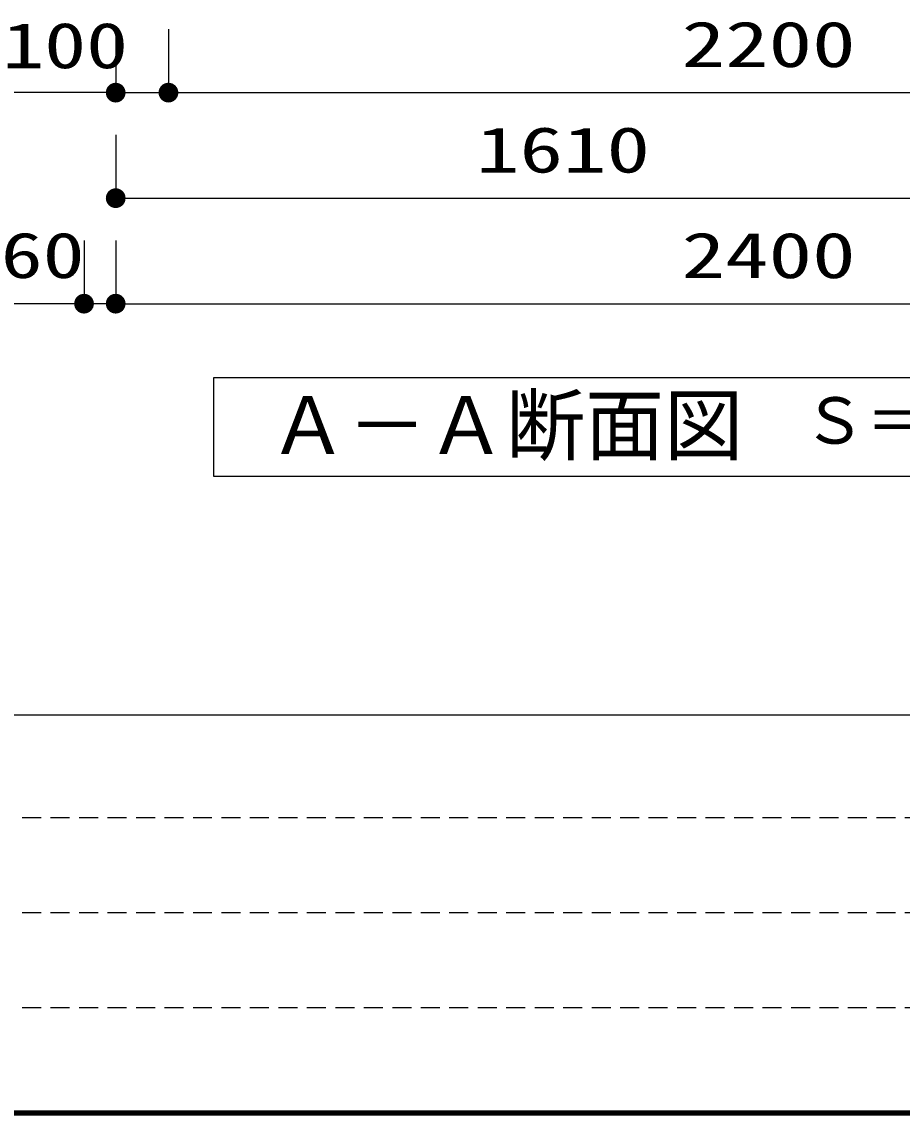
# Model space of a CAD drawing. Units: millimetres, scale not verified. Extents: x -9773 to 7545, y -7063 to 5014.
# Drawn here: x -6978 to -5308, y -6570 to -4498 of the extents above; entities that cross this region are included whole.
import ezdxf
from ezdxf.enums import TextEntityAlignment as Align

# ---------------------------------------------------------------- set-up
doc = ezdxf.new("R2010")
doc.units = ezdxf.units.MM
doc.header["$LTSCALE"] = 30
doc.linetypes.add('DASHED1', pattern=[1.8, 1.2, -0.6])
for name, color, linetype, lineweight in [('0-1_KIKI', 3, 'Continuous', 25), ('0-5_MOJI', 7, 'Continuous', 25), ('0-6_SUNPO', 7, 'Continuous', 25)]:
    doc.layers.add(name, color=color, linetype=linetype, lineweight=lineweight)
doc.styles.add('MS Gothic', font='')
doc.styles.add('ＭＳ ゴシック', font='')
doc.styles.get('MS Gothic').set_extended_font_data('MS Gothic')
doc.styles.get('ＭＳ ゴシック').set_extended_font_data('MS Gothic')

msp = doc.modelspace()

# ---------------------------------------------------------------- linework, layer by layer
at = {"layer": '0-1_KIKI'}
msp.add_lwpolyline([(-4585.06, -5359.55), (-4585.06, -5173.24), (-6614.39, -5173.24), (-6614.39, -5359.55)], close=True, dxfattribs=at)
at = {"layer": '0-5_MOJI', "color": 4}
for p, q in [((-6799.73, -4512.47), (-6799.73, -4632.47)), ((-6699.73, -4512.47), (-6699.73, -4632.47)), ((-6699.73, -4512.47), (-6699.73, -4632.47)), ((-6799.73, -4632.47), (-7037.28, -4632.47)), ((-6799.73, -4632.47), (-6699.73, -4632.47)), ((-6699.73, -4632.47), (-4499.73, -4632.47)), ((-6799.73, -4712.47), (-6799.73, -4832.47)), ((-6799.73, -4832.47), (-5189.73, -4832.47)), ((-6859.73, -4912.47), (-6859.73, -5032.47)), ((-6799.73, -4912.47), (-6799.73, -5032.47)), ((-6799.73, -4912.47), (-6799.73, -5032.47)), ((-6859.73, -5032.47), (-7047.05, -5032.47)), ((-6799.73, -5032.47), (-6859.73, -5032.47)), ((-6799.73, -5032.47), (-4399.73, -5032.47))]:
    msp.add_line(p, q, dxfattribs=at)
at = {"layer": '0-5_MOJI'}
for points in [[(-6812.98, -4619.21), (-6799.73, -4632.47), (-6815.32, -4622.05)], [(-6810.14, -4616.88), (-6799.73, -4632.47), (-6812.98, -4619.21)], [(-6806.9, -4615.15), (-6799.73, -4632.47), (-6810.14, -4616.88)], [(-6803.38, -4614.08), (-6799.73, -4632.47), (-6806.9, -4615.15)], [(-6799.73, -4613.72), (-6799.73, -4632.47), (-6803.38, -4614.08)], [(-6796.07, -4614.08), (-6799.73, -4632.47), (-6799.73, -4613.72)], [(-6792.55, -4615.15), (-6799.73, -4632.47), (-6796.07, -4614.08)], [(-6789.31, -4616.88), (-6799.73, -4632.47), (-6792.55, -4615.15)], [(-6786.47, -4619.21), (-6799.73, -4632.47), (-6789.31, -4616.88)], [(-6784.14, -4622.05), (-6799.73, -4632.47), (-6786.47, -4619.21)], [(-6712.98, -4619.21), (-6699.73, -4632.47), (-6715.32, -4622.05)], [(-6712.98, -4619.21), (-6699.73, -4632.47), (-6715.32, -4622.05)], [(-6710.14, -4616.88), (-6699.73, -4632.47), (-6712.98, -4619.21)], [(-6710.14, -4616.88), (-6699.73, -4632.47), (-6712.98, -4619.21)], [(-6706.9, -4615.15), (-6699.73, -4632.47), (-6710.14, -4616.88)], [(-6706.9, -4615.15), (-6699.73, -4632.47), (-6710.14, -4616.88)], [(-6703.38, -4614.08), (-6699.73, -4632.47), (-6706.9, -4615.15)], [(-6703.38, -4614.08), (-6699.73, -4632.47), (-6706.9, -4615.15)], [(-6699.73, -4613.72), (-6699.73, -4632.47), (-6703.38, -4614.08)], [(-6699.73, -4613.72), (-6699.73, -4632.47), (-6703.38, -4614.08)], [(-6696.07, -4614.08), (-6699.73, -4632.47), (-6699.73, -4613.72)], [(-6696.07, -4614.08), (-6699.73, -4632.47), (-6699.73, -4613.72)], [(-6692.55, -4615.15), (-6699.73, -4632.47), (-6696.07, -4614.08)], [(-6692.55, -4615.15), (-6699.73, -4632.47), (-6696.07, -4614.08)], [(-6689.31, -4616.88), (-6699.73, -4632.47), (-6692.55, -4615.15)], [(-6689.31, -4616.88), (-6699.73, -4632.47), (-6692.55, -4615.15)], [(-6686.47, -4619.21), (-6699.73, -4632.47), (-6689.31, -4616.88)], [(-6686.47, -4619.21), (-6699.73, -4632.47), (-6689.31, -4616.88)], [(-6684.14, -4622.05), (-6699.73, -4632.47), (-6686.47, -4619.21)], [(-6684.14, -4622.05), (-6699.73, -4632.47), (-6686.47, -4619.21)], [(-6818.11, -4628.81), (-6799.73, -4632.47), (-6818.48, -4632.47)], [(-6818.48, -4632.47), (-6799.73, -4632.47), (-6818.11, -4636.13)], [(-6817.05, -4625.29), (-6799.73, -4632.47), (-6818.11, -4628.81)], [(-6818.11, -4636.13), (-6799.73, -4632.47), (-6817.05, -4639.65)], [(-6815.32, -4622.05), (-6799.73, -4632.47), (-6817.05, -4625.29)], [(-6817.05, -4639.65), (-6799.73, -4632.47), (-6815.32, -4642.89)], [(-6815.32, -4642.89), (-6799.73, -4632.47), (-6812.98, -4645.73)], [(-6812.98, -4645.73), (-6799.73, -4632.47), (-6810.14, -4648.06)], [(-6810.14, -4648.06), (-6799.73, -4632.47), (-6806.9, -4649.79)], [(-6806.9, -4649.79), (-6799.73, -4632.47), (-6803.38, -4650.86)], [(-6803.38, -4650.86), (-6799.73, -4632.47), (-6799.73, -4651.22)], [(-6782.4, -4625.29), (-6799.73, -4632.47), (-6784.14, -4622.05)], [(-6781.34, -4628.81), (-6799.73, -4632.47), (-6782.4, -4625.29)], [(-6780.98, -4632.47), (-6799.73, -4632.47), (-6781.34, -4628.81)], [(-6799.73, -4651.22), (-6799.73, -4632.47), (-6796.07, -4650.86)], [(-6796.07, -4650.86), (-6799.73, -4632.47), (-6792.55, -4649.79)], [(-6792.55, -4649.79), (-6799.73, -4632.47), (-6789.31, -4648.06)], [(-6789.31, -4648.06), (-6799.73, -4632.47), (-6786.47, -4645.73)], [(-6786.47, -4645.73), (-6799.73, -4632.47), (-6784.14, -4642.89)], [(-6784.14, -4642.89), (-6799.73, -4632.47), (-6782.4, -4639.65)], [(-6782.4, -4639.65), (-6799.73, -4632.47), (-6781.34, -4636.13)], [(-6781.34, -4636.13), (-6799.73, -4632.47), (-6780.98, -4632.47)], [(-6718.11, -4628.81), (-6699.73, -4632.47), (-6718.48, -4632.47)], [(-6718.11, -4628.81), (-6699.73, -4632.47), (-6718.48, -4632.47)], [(-6718.48, -4632.47), (-6699.73, -4632.47), (-6718.11, -4636.13)], [(-6718.48, -4632.47), (-6699.73, -4632.47), (-6718.11, -4636.13)], [(-6717.05, -4625.29), (-6699.73, -4632.47), (-6718.11, -4628.81)], [(-6717.05, -4625.29), (-6699.73, -4632.47), (-6718.11, -4628.81)], [(-6718.11, -4636.13), (-6699.73, -4632.47), (-6717.05, -4639.65)], [(-6718.11, -4636.13), (-6699.73, -4632.47), (-6717.05, -4639.65)], [(-6715.32, -4622.05), (-6699.73, -4632.47), (-6717.05, -4625.29)], [(-6715.32, -4622.05), (-6699.73, -4632.47), (-6717.05, -4625.29)], [(-6717.05, -4639.65), (-6699.73, -4632.47), (-6715.32, -4642.89)], [(-6717.05, -4639.65), (-6699.73, -4632.47), (-6715.32, -4642.89)], [(-6715.32, -4642.89), (-6699.73, -4632.47), (-6712.98, -4645.73)], [(-6715.32, -4642.89), (-6699.73, -4632.47), (-6712.98, -4645.73)], [(-6712.98, -4645.73), (-6699.73, -4632.47), (-6710.14, -4648.06)], [(-6712.98, -4645.73), (-6699.73, -4632.47), (-6710.14, -4648.06)], [(-6710.14, -4648.06), (-6699.73, -4632.47), (-6706.9, -4649.79)], [(-6710.14, -4648.06), (-6699.73, -4632.47), (-6706.9, -4649.79)], [(-6706.9, -4649.79), (-6699.73, -4632.47), (-6703.38, -4650.86)], [(-6706.9, -4649.79), (-6699.73, -4632.47), (-6703.38, -4650.86)], [(-6703.38, -4650.86), (-6699.73, -4632.47), (-6699.73, -4651.22)], [(-6703.38, -4650.86), (-6699.73, -4632.47), (-6699.73, -4651.22)], [(-6682.4, -4625.29), (-6699.73, -4632.47), (-6684.14, -4622.05)], [(-6682.4, -4625.29), (-6699.73, -4632.47), (-6684.14, -4622.05)], [(-6681.34, -4628.81), (-6699.73, -4632.47), (-6682.4, -4625.29)], [(-6681.34, -4628.81), (-6699.73, -4632.47), (-6682.4, -4625.29)], [(-6680.98, -4632.47), (-6699.73, -4632.47), (-6681.34, -4628.81)], [(-6680.98, -4632.47), (-6699.73, -4632.47), (-6681.34, -4628.81)], [(-6699.73, -4651.22), (-6699.73, -4632.47), (-6696.07, -4650.86)], [(-6696.07, -4650.86), (-6699.73, -4632.47), (-6692.55, -4649.79)], [(-6692.55, -4649.79), (-6699.73, -4632.47), (-6689.31, -4648.06)], [(-6689.31, -4648.06), (-6699.73, -4632.47), (-6686.47, -4645.73)], [(-6686.47, -4645.73), (-6699.73, -4632.47), (-6684.14, -4642.89)], [(-6684.14, -4642.89), (-6699.73, -4632.47), (-6682.4, -4639.65)], [(-6682.4, -4639.65), (-6699.73, -4632.47), (-6681.34, -4636.13)], [(-6681.34, -4636.13), (-6699.73, -4632.47), (-6680.98, -4632.47)], [(-6699.73, -4651.22), (-6699.73, -4632.47), (-6696.07, -4650.86)], [(-6696.07, -4650.86), (-6699.73, -4632.47), (-6692.55, -4649.79)], [(-6692.55, -4649.79), (-6699.73, -4632.47), (-6689.31, -4648.06)], [(-6689.31, -4648.06), (-6699.73, -4632.47), (-6686.47, -4645.73)], [(-6686.47, -4645.73), (-6699.73, -4632.47), (-6684.14, -4642.89)], [(-6684.14, -4642.89), (-6699.73, -4632.47), (-6682.4, -4639.65)], [(-6682.4, -4639.65), (-6699.73, -4632.47), (-6681.34, -4636.13)], [(-6681.34, -4636.13), (-6699.73, -4632.47), (-6680.98, -4632.47)], [(-6817.05, -4825.29), (-6799.73, -4832.47), (-6818.11, -4828.81)], [(-6815.32, -4822.05), (-6799.73, -4832.47), (-6817.05, -4825.29)], [(-6812.98, -4819.21), (-6799.73, -4832.47), (-6815.32, -4822.05)], [(-6810.14, -4816.88), (-6799.73, -4832.47), (-6812.98, -4819.21)], [(-6806.9, -4815.15), (-6799.73, -4832.47), (-6810.14, -4816.88)], [(-6803.38, -4814.08), (-6799.73, -4832.47), (-6806.9, -4815.15)], [(-6799.73, -4813.72), (-6799.73, -4832.47), (-6803.38, -4814.08)], [(-6796.07, -4814.08), (-6799.73, -4832.47), (-6799.73, -4813.72)], [(-6792.55, -4815.15), (-6799.73, -4832.47), (-6796.07, -4814.08)], [(-6789.31, -4816.88), (-6799.73, -4832.47), (-6792.55, -4815.15)], [(-6786.47, -4819.21), (-6799.73, -4832.47), (-6789.31, -4816.88)], [(-6784.14, -4822.05), (-6799.73, -4832.47), (-6786.47, -4819.21)], [(-6782.4, -4825.29), (-6799.73, -4832.47), (-6784.14, -4822.05)], [(-6781.34, -4828.81), (-6799.73, -4832.47), (-6782.4, -4825.29)], [(-6818.11, -4828.81), (-6799.73, -4832.47), (-6818.48, -4832.47)], [(-6818.48, -4832.47), (-6799.73, -4832.47), (-6818.11, -4836.13)], [(-6818.11, -4836.13), (-6799.73, -4832.47), (-6817.05, -4839.65)], [(-6817.05, -4839.65), (-6799.73, -4832.47), (-6815.32, -4842.89)], [(-6815.32, -4842.89), (-6799.73, -4832.47), (-6812.98, -4845.73)], [(-6812.98, -4845.73), (-6799.73, -4832.47), (-6810.14, -4848.06)], [(-6810.14, -4848.06), (-6799.73, -4832.47), (-6806.9, -4849.79)], [(-6806.9, -4849.79), (-6799.73, -4832.47), (-6803.38, -4850.86)], [(-6803.38, -4850.86), (-6799.73, -4832.47), (-6799.73, -4851.22)], [(-6780.98, -4832.47), (-6799.73, -4832.47), (-6781.34, -4828.81)], [(-6799.73, -4851.22), (-6799.73, -4832.47), (-6796.07, -4850.86)], [(-6796.07, -4850.86), (-6799.73, -4832.47), (-6792.55, -4849.79)], [(-6792.55, -4849.79), (-6799.73, -4832.47), (-6789.31, -4848.06)], [(-6789.31, -4848.06), (-6799.73, -4832.47), (-6786.47, -4845.73)], [(-6786.47, -4845.73), (-6799.73, -4832.47), (-6784.14, -4842.89)], [(-6784.14, -4842.89), (-6799.73, -4832.47), (-6782.4, -4839.65)], [(-6782.4, -4839.65), (-6799.73, -4832.47), (-6781.34, -4836.13)], [(-6781.34, -4836.13), (-6799.73, -4832.47), (-6780.98, -4832.47)], [(-6863.38, -5014.08), (-6859.73, -5032.47), (-6866.9, -5015.15)], [(-6859.73, -5013.72), (-6859.73, -5032.47), (-6863.38, -5014.08)], [(-6856.07, -5014.08), (-6859.73, -5032.47), (-6859.73, -5013.72)], [(-6852.55, -5015.15), (-6859.73, -5032.47), (-6856.07, -5014.08)], [(-6803.38, -5014.08), (-6799.73, -5032.47), (-6806.9, -5015.15)], [(-6803.38, -5014.08), (-6799.73, -5032.47), (-6806.9, -5015.15)], [(-6799.73, -5013.72), (-6799.73, -5032.47), (-6803.38, -5014.08)], [(-6799.73, -5013.72), (-6799.73, -5032.47), (-6803.38, -5014.08)], [(-6796.07, -5014.08), (-6799.73, -5032.47), (-6799.73, -5013.72)], [(-6796.07, -5014.08), (-6799.73, -5032.47), (-6799.73, -5013.72)], [(-6792.55, -5015.15), (-6799.73, -5032.47), (-6796.07, -5014.08)], [(-6792.55, -5015.15), (-6799.73, -5032.47), (-6796.07, -5014.08)], [(-6878.11, -5028.81), (-6859.73, -5032.47), (-6878.48, -5032.47)], [(-6878.48, -5032.47), (-6859.73, -5032.47), (-6878.11, -5036.13)], [(-6877.05, -5025.29), (-6859.73, -5032.47), (-6878.11, -5028.81)], [(-6878.11, -5036.13), (-6859.73, -5032.47), (-6877.05, -5039.65)], [(-6875.32, -5022.05), (-6859.73, -5032.47), (-6877.05, -5025.29)], [(-6877.05, -5039.65), (-6859.73, -5032.47), (-6875.32, -5042.89)], [(-6872.98, -5019.21), (-6859.73, -5032.47), (-6875.32, -5022.05)], [(-6875.32, -5042.89), (-6859.73, -5032.47), (-6872.98, -5045.73)], [(-6870.14, -5016.88), (-6859.73, -5032.47), (-6872.98, -5019.21)], [(-6872.98, -5045.73), (-6859.73, -5032.47), (-6870.14, -5048.06)], [(-6866.9, -5015.15), (-6859.73, -5032.47), (-6870.14, -5016.88)], [(-6870.14, -5048.06), (-6859.73, -5032.47), (-6866.9, -5049.79)], [(-6866.9, -5049.79), (-6859.73, -5032.47), (-6863.38, -5050.86)], [(-6863.38, -5050.86), (-6859.73, -5032.47), (-6859.73, -5051.22)], [(-6849.31, -5016.88), (-6859.73, -5032.47), (-6852.55, -5015.15)], [(-6846.47, -5019.21), (-6859.73, -5032.47), (-6849.31, -5016.88)], [(-6844.14, -5022.05), (-6859.73, -5032.47), (-6846.47, -5019.21)], [(-6842.4, -5025.29), (-6859.73, -5032.47), (-6844.14, -5022.05)], [(-6841.34, -5028.81), (-6859.73, -5032.47), (-6842.4, -5025.29)], [(-6840.98, -5032.47), (-6859.73, -5032.47), (-6841.34, -5028.81)], [(-6859.73, -5051.22), (-6859.73, -5032.47), (-6856.07, -5050.86)], [(-6856.07, -5050.86), (-6859.73, -5032.47), (-6852.55, -5049.79)], [(-6852.55, -5049.79), (-6859.73, -5032.47), (-6849.31, -5048.06)], [(-6849.31, -5048.06), (-6859.73, -5032.47), (-6846.47, -5045.73)], [(-6846.47, -5045.73), (-6859.73, -5032.47), (-6844.14, -5042.89)], [(-6844.14, -5042.89), (-6859.73, -5032.47), (-6842.4, -5039.65)], [(-6842.4, -5039.65), (-6859.73, -5032.47), (-6841.34, -5036.13)], [(-6841.34, -5036.13), (-6859.73, -5032.47), (-6840.98, -5032.47)], [(-6818.11, -5028.81), (-6799.73, -5032.47), (-6818.48, -5032.47)], [(-6818.11, -5028.81), (-6799.73, -5032.47), (-6818.48, -5032.47)], [(-6818.48, -5032.47), (-6799.73, -5032.47), (-6818.11, -5036.13)], [(-6818.48, -5032.47), (-6799.73, -5032.47), (-6818.11, -5036.13)], [(-6817.05, -5025.29), (-6799.73, -5032.47), (-6818.11, -5028.81)], [(-6817.05, -5025.29), (-6799.73, -5032.47), (-6818.11, -5028.81)], [(-6818.11, -5036.13), (-6799.73, -5032.47), (-6817.05, -5039.65)], [(-6818.11, -5036.13), (-6799.73, -5032.47), (-6817.05, -5039.65)], [(-6815.32, -5022.05), (-6799.73, -5032.47), (-6817.05, -5025.29)], [(-6815.32, -5022.05), (-6799.73, -5032.47), (-6817.05, -5025.29)], [(-6817.05, -5039.65), (-6799.73, -5032.47), (-6815.32, -5042.89)], [(-6817.05, -5039.65), (-6799.73, -5032.47), (-6815.32, -5042.89)], [(-6812.98, -5019.21), (-6799.73, -5032.47), (-6815.32, -5022.05)], [(-6812.98, -5019.21), (-6799.73, -5032.47), (-6815.32, -5022.05)], [(-6815.32, -5042.89), (-6799.73, -5032.47), (-6812.98, -5045.73)], [(-6815.32, -5042.89), (-6799.73, -5032.47), (-6812.98, -5045.73)], [(-6810.14, -5016.88), (-6799.73, -5032.47), (-6812.98, -5019.21)], [(-6810.14, -5016.88), (-6799.73, -5032.47), (-6812.98, -5019.21)], [(-6812.98, -5045.73), (-6799.73, -5032.47), (-6810.14, -5048.06)], [(-6812.98, -5045.73), (-6799.73, -5032.47), (-6810.14, -5048.06)], [(-6806.9, -5015.15), (-6799.73, -5032.47), (-6810.14, -5016.88)], [(-6806.9, -5015.15), (-6799.73, -5032.47), (-6810.14, -5016.88)], [(-6810.14, -5048.06), (-6799.73, -5032.47), (-6806.9, -5049.79)], [(-6810.14, -5048.06), (-6799.73, -5032.47), (-6806.9, -5049.79)], [(-6806.9, -5049.79), (-6799.73, -5032.47), (-6803.38, -5050.86)], [(-6806.9, -5049.79), (-6799.73, -5032.47), (-6803.38, -5050.86)], [(-6803.38, -5050.86), (-6799.73, -5032.47), (-6799.73, -5051.22)], [(-6803.38, -5050.86), (-6799.73, -5032.47), (-6799.73, -5051.22)], [(-6789.31, -5016.88), (-6799.73, -5032.47), (-6792.55, -5015.15)], [(-6789.31, -5016.88), (-6799.73, -5032.47), (-6792.55, -5015.15)], [(-6786.47, -5019.21), (-6799.73, -5032.47), (-6789.31, -5016.88)], [(-6786.47, -5019.21), (-6799.73, -5032.47), (-6789.31, -5016.88)], [(-6784.14, -5022.05), (-6799.73, -5032.47), (-6786.47, -5019.21)], [(-6784.14, -5022.05), (-6799.73, -5032.47), (-6786.47, -5019.21)], [(-6782.4, -5025.29), (-6799.73, -5032.47), (-6784.14, -5022.05)], [(-6782.4, -5025.29), (-6799.73, -5032.47), (-6784.14, -5022.05)], [(-6781.34, -5028.81), (-6799.73, -5032.47), (-6782.4, -5025.29)], [(-6781.34, -5028.81), (-6799.73, -5032.47), (-6782.4, -5025.29)], [(-6780.98, -5032.47), (-6799.73, -5032.47), (-6781.34, -5028.81)], [(-6780.98, -5032.47), (-6799.73, -5032.47), (-6781.34, -5028.81)], [(-6799.73, -5051.22), (-6799.73, -5032.47), (-6796.07, -5050.86)], [(-6796.07, -5050.86), (-6799.73, -5032.47), (-6792.55, -5049.79)], [(-6792.55, -5049.79), (-6799.73, -5032.47), (-6789.31, -5048.06)], [(-6789.31, -5048.06), (-6799.73, -5032.47), (-6786.47, -5045.73)], [(-6786.47, -5045.73), (-6799.73, -5032.47), (-6784.14, -5042.89)], [(-6784.14, -5042.89), (-6799.73, -5032.47), (-6782.4, -5039.65)], [(-6782.4, -5039.65), (-6799.73, -5032.47), (-6781.34, -5036.13)], [(-6781.34, -5036.13), (-6799.73, -5032.47), (-6780.98, -5032.47)], [(-6799.73, -5051.22), (-6799.73, -5032.47), (-6796.07, -5050.86)], [(-6796.07, -5050.86), (-6799.73, -5032.47), (-6792.55, -5049.79)], [(-6792.55, -5049.79), (-6799.73, -5032.47), (-6789.31, -5048.06)], [(-6789.31, -5048.06), (-6799.73, -5032.47), (-6786.47, -5045.73)], [(-6786.47, -5045.73), (-6799.73, -5032.47), (-6784.14, -5042.89)], [(-6784.14, -5042.89), (-6799.73, -5032.47), (-6782.4, -5039.65)], [(-6782.4, -5039.65), (-6799.73, -5032.47), (-6781.34, -5036.13)], [(-6781.34, -5036.13), (-6799.73, -5032.47), (-6780.98, -5032.47)]]:
    msp.add_solid(points, dxfattribs=at)
at = {"layer": '0-6_SUNPO'}
for p, q in [((-8633.12, -5812), (7536.88, -5812)), ((7542.88, -6568.01), (-8639.12, -6568.01)), ((7542.28, -6567.41), (-8638.52, -6567.41)), ((7541.68, -6566.81), (-8637.92, -6566.81)), ((7541.08, -6566.21), (-8637.32, -6566.21)), ((7540.48, -6565.61), (-8636.72, -6565.61)), ((7539.88, -6565.01), (-8636.12, -6565.01)), ((7539.28, -6564.41), (-8635.52, -6564.41)), ((7538.68, -6563.81), (-8634.92, -6563.81)), ((7538.08, -6563.21), (-8634.32, -6563.21)), ((7537.48, -6562.61), (-8633.72, -6562.61)), ((-8633.12, -6562), (7536.88, -6562)), ((7545.28, -6570.41), (-8641.52, -6570.41)), ((7544.68, -6569.81), (-8640.92, -6569.81)), ((7544.08, -6569.21), (-8640.32, -6569.21)), ((7543.48, -6568.61), (-8639.72, -6568.61))]:
    msp.add_line(p, q, dxfattribs=at)
at = {"layer": '0-6_SUNPO', "linetype": 'DASHED1'}
for p, q in [((-623.13, -6007), (-8633.12, -6007)), ((-623.13, -6187), (-8633.12, -6187)), ((-623.13, -6367), (-8633.12, -6367))]:
    msp.add_line(p, q, dxfattribs=at)

# ---------------------------------------------------------------- texts
at = {"layer": '0-1_KIKI', "color": 4, "style": 'MS Gothic'}
for s, height, p in [('Ａ－Ａ断面図', 110, (-6509.94, -5350.55)), ('Ｓ＝１／３０', 87.98, (-5497.31, -5324.17))]:
    msp.add_text(s, height=height, dxfattribs=at).set_placement(p, align=Align.BOTTOM_LEFT)
at = {"layer": '0-5_MOJI', "color": 3, "style": 'ＭＳ ゴシック'}
for s, width, p in [('100', 1.35, (-7014.78, -4612.18)), ('2200', 1.4, (-5726.58, -4609.97)), ('1610', 1.4, (-6116.44, -4809.97)), ('60', 1.35, (-7017.74, -5009.82)), ('2400', 1.4, (-5726.58, -5009.97))]:
    msp.add_text(s, height=86.59, dxfattribs=dict(at, width=width)).set_placement(p, align=Align.BOTTOM_LEFT)

doc.saveas('drawing.dxf')
